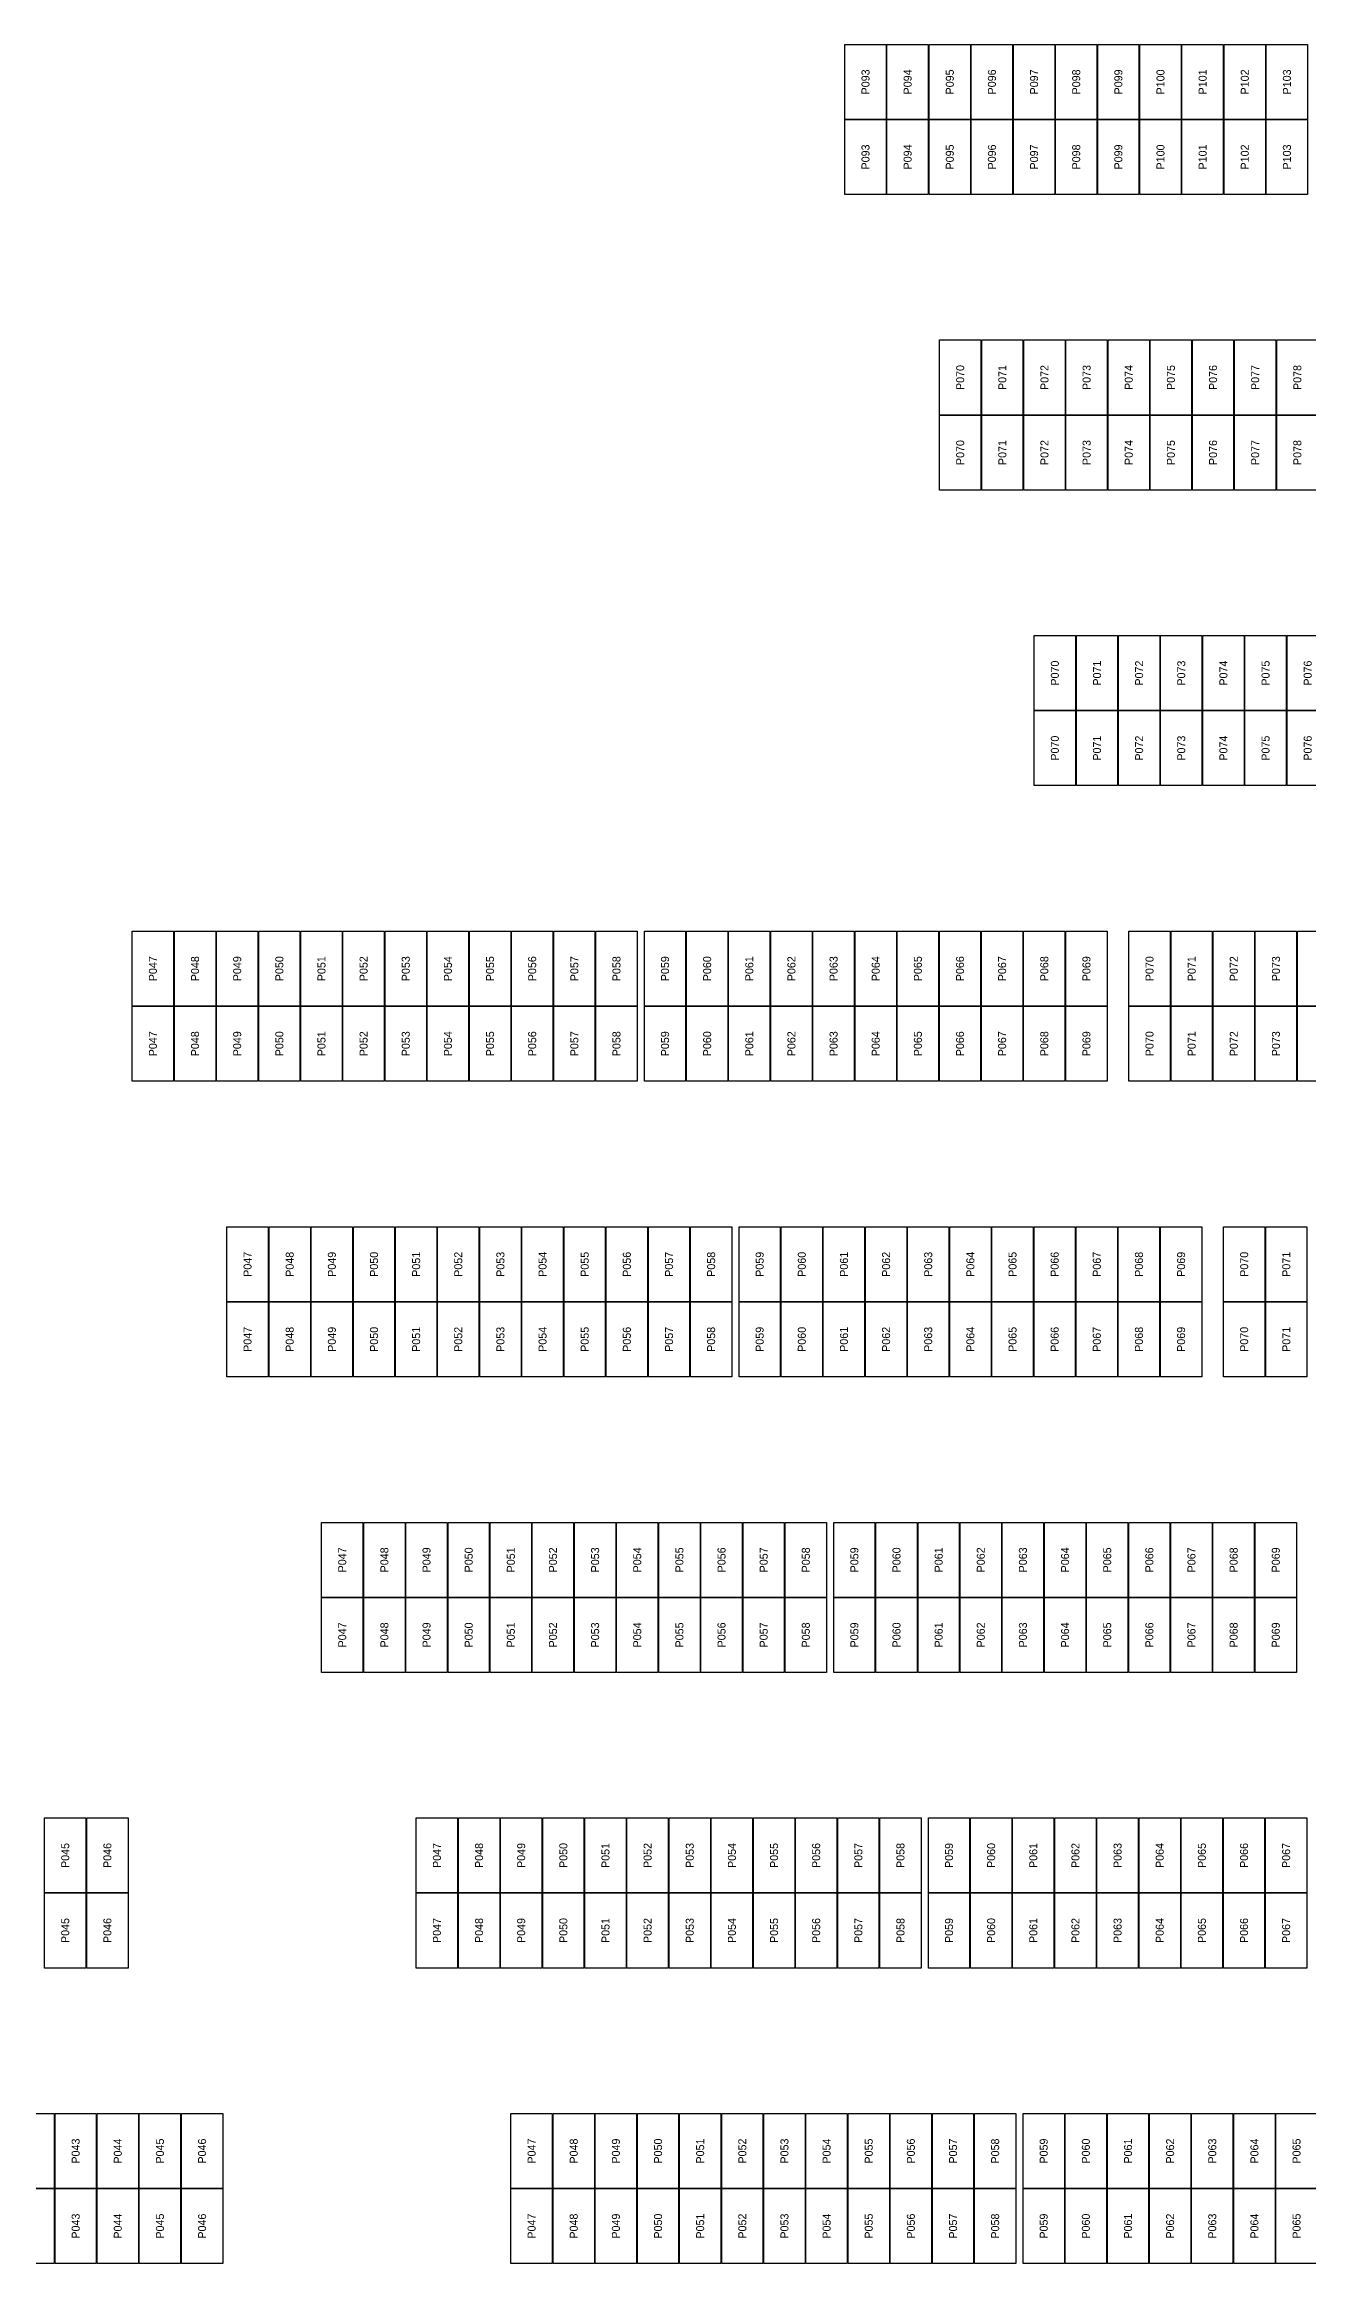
# Model space of a CAD drawing. Extents: x 296295 to 296770, y 651564 to 652121.
# Drawn here: x 296634.1 to 296668.8, y 651710.4 to 651771.4 of the extents above; entities that cross this region are included whole.
import ezdxf
from ezdxf.enums import TextEntityAlignment as Align

# ---------------------------------------------------------------- set-up
doc = ezdxf.new("R2010")
doc.units = 0

msp = doc.modelspace()

# ---------------------------------------------------------------- linework, layer by layer
at = {"layer": 'DEFECTIVE_PANELS'}
msp.add_lwpolyline([(296668.525, 651744.952), (296669.659, 651744.952), (296669.659, 651742.889), (296668.525, 651742.889)], close=True, dxfattribs=at)
at = {"layer": 'PANELS_MASTER'}
for points in [[(296656.088, 651771.393), (296657.222, 651771.393), (296657.222, 651769.33), (296656.088, 651769.33)], [(296657.246, 651771.393), (296658.38, 651771.393), (296658.38, 651769.33), (296657.246, 651769.33)], [(296658.404, 651771.393), (296659.538, 651771.393), (296659.538, 651769.33), (296658.404, 651769.33)], [(296659.562, 651771.393), (296660.696, 651771.393), (296660.696, 651769.33), (296659.562, 651769.33)], [(296660.72, 651771.393), (296661.854, 651771.393), (296661.854, 651769.33), (296660.72, 651769.33)], [(296661.878, 651771.393), (296663.012, 651771.393), (296663.012, 651769.33), (296661.878, 651769.33)], [(296663.036, 651771.393), (296664.17, 651771.393), (296664.17, 651769.33), (296663.036, 651769.33)], [(296664.194, 651771.393), (296665.328, 651771.393), (296665.328, 651769.33), (296664.194, 651769.33)], [(296665.352, 651771.393), (296666.486, 651771.393), (296666.486, 651769.33), (296665.352, 651769.33)], [(296666.51, 651771.393), (296667.644, 651771.393), (296667.644, 651769.33), (296666.51, 651769.33)], [(296667.668, 651771.393), (296668.802, 651771.393), (296668.802, 651769.33), (296667.668, 651769.33)], [(296656.088, 651769.33), (296657.222, 651769.33), (296657.222, 651767.267), (296656.088, 651767.267)], [(296657.246, 651769.33), (296658.38, 651769.33), (296658.38, 651767.267), (296657.246, 651767.267)], [(296658.404, 651769.33), (296659.538, 651769.33), (296659.538, 651767.267), (296658.404, 651767.267)], [(296659.562, 651769.33), (296660.696, 651769.33), (296660.696, 651767.267), (296659.562, 651767.267)], [(296660.72, 651769.33), (296661.854, 651769.33), (296661.854, 651767.267), (296660.72, 651767.267)], [(296661.878, 651769.33), (296663.012, 651769.33), (296663.012, 651767.267), (296661.878, 651767.267)], [(296663.036, 651769.33), (296664.17, 651769.33), (296664.17, 651767.267), (296663.036, 651767.267)], [(296664.194, 651769.33), (296665.328, 651769.33), (296665.328, 651767.267), (296664.194, 651767.267)], [(296665.352, 651769.33), (296666.486, 651769.33), (296666.486, 651767.267), (296665.352, 651767.267)], [(296666.51, 651769.33), (296667.644, 651769.33), (296667.644, 651767.267), (296666.51, 651767.267)], [(296667.668, 651769.33), (296668.802, 651769.33), (296668.802, 651767.267), (296667.668, 651767.267)], [(296658.69, 651763.267), (296659.824, 651763.267), (296659.824, 651761.204), (296658.69, 651761.204)], [(296659.848, 651763.267), (296660.982, 651763.267), (296660.982, 651761.204), (296659.848, 651761.204)], [(296661.006, 651763.267), (296662.14, 651763.267), (296662.14, 651761.204), (296661.006, 651761.204)], [(296662.164, 651763.267), (296663.298, 651763.267), (296663.298, 651761.204), (296662.164, 651761.204)], [(296663.322, 651763.267), (296664.456, 651763.267), (296664.456, 651761.204), (296663.322, 651761.204)], [(296664.48, 651763.267), (296665.614, 651763.267), (296665.614, 651761.204), (296664.48, 651761.204)], [(296665.638, 651763.267), (296666.772, 651763.267), (296666.772, 651761.204), (296665.638, 651761.204)], [(296666.796, 651763.267), (296667.93, 651763.267), (296667.93, 651761.204), (296666.796, 651761.204)], [(296667.954, 651763.267), (296669.088, 651763.267), (296669.088, 651761.204), (296667.954, 651761.204)], [(296658.69, 651761.204), (296659.824, 651761.204), (296659.824, 651759.141), (296658.69, 651759.141)], [(296659.848, 651761.204), (296660.982, 651761.204), (296660.982, 651759.141), (296659.848, 651759.141)], [(296661.006, 651761.204), (296662.14, 651761.204), (296662.14, 651759.141), (296661.006, 651759.141)], [(296662.164, 651761.204), (296663.298, 651761.204), (296663.298, 651759.141), (296662.164, 651759.141)], [(296663.322, 651761.204), (296664.456, 651761.204), (296664.456, 651759.141), (296663.322, 651759.141)], [(296664.48, 651761.204), (296665.614, 651761.204), (296665.614, 651759.141), (296664.48, 651759.141)], [(296665.638, 651761.204), (296666.772, 651761.204), (296666.772, 651759.141), (296665.638, 651759.141)], [(296666.796, 651761.204), (296667.93, 651761.204), (296667.93, 651759.141), (296666.796, 651759.141)], [(296667.954, 651761.204), (296669.088, 651761.204), (296669.088, 651759.141), (296667.954, 651759.141)], [(296661.291, 651755.141), (296662.425, 651755.141), (296662.425, 651753.078), (296661.291, 651753.078)], [(296662.449, 651755.141), (296663.583, 651755.141), (296663.583, 651753.078), (296662.449, 651753.078)], [(296663.607, 651755.141), (296664.741, 651755.141), (296664.741, 651753.078), (296663.607, 651753.078)], [(296664.765, 651755.141), (296665.899, 651755.141), (296665.899, 651753.078), (296664.765, 651753.078)], [(296665.923, 651755.141), (296667.057, 651755.141), (296667.057, 651753.078), (296665.923, 651753.078)], [(296667.081, 651755.141), (296668.215, 651755.141), (296668.215, 651753.078), (296667.081, 651753.078)], [(296668.239, 651755.141), (296669.373, 651755.141), (296669.373, 651753.078), (296668.239, 651753.078)], [(296661.291, 651753.078), (296662.425, 651753.078), (296662.425, 651751.015), (296661.291, 651751.015)], [(296662.449, 651753.078), (296663.583, 651753.078), (296663.583, 651751.015), (296662.449, 651751.015)], [(296663.607, 651753.078), (296664.741, 651753.078), (296664.741, 651751.015), (296663.607, 651751.015)], [(296664.765, 651753.078), (296665.899, 651753.078), (296665.899, 651751.015), (296664.765, 651751.015)], [(296665.923, 651753.078), (296667.057, 651753.078), (296667.057, 651751.015), (296665.923, 651751.015)], [(296667.081, 651753.078), (296668.215, 651753.078), (296668.215, 651751.015), (296667.081, 651751.015)], [(296668.239, 651753.078), (296669.373, 651753.078), (296669.373, 651751.015), (296668.239, 651751.015)], [(296636.507, 651747.015), (296637.641, 651747.015), (296637.641, 651744.952), (296636.507, 651744.952)], [(296637.665, 651747.015), (296638.799, 651747.015), (296638.799, 651744.952), (296637.665, 651744.952)], [(296638.823, 651747.015), (296639.957, 651747.015), (296639.957, 651744.952), (296638.823, 651744.952)], [(296639.981, 651747.015), (296641.115, 651747.015), (296641.115, 651744.952), (296639.981, 651744.952)], [(296641.139, 651747.015), (296642.273, 651747.015), (296642.273, 651744.952), (296641.139, 651744.952)], [(296642.297, 651747.015), (296643.431, 651747.015), (296643.431, 651744.952), (296642.297, 651744.952)], [(296643.455, 651747.015), (296644.589, 651747.015), (296644.589, 651744.952), (296643.455, 651744.952)], [(296644.613, 651747.015), (296645.747, 651747.015), (296645.747, 651744.952), (296644.613, 651744.952)], [(296645.771, 651747.015), (296646.905, 651747.015), (296646.905, 651744.952), (296645.771, 651744.952)], [(296646.929, 651747.015), (296648.063, 651747.015), (296648.063, 651744.952), (296646.929, 651744.952)], [(296648.087, 651747.015), (296649.221, 651747.015), (296649.221, 651744.952), (296648.087, 651744.952)], [(296649.245, 651747.015), (296650.379, 651747.015), (296650.379, 651744.952), (296649.245, 651744.952)], [(296650.579, 651747.015), (296651.713, 651747.015), (296651.713, 651744.952), (296650.579, 651744.952)], [(296651.737, 651747.015), (296652.871, 651747.015), (296652.871, 651744.952), (296651.737, 651744.952)], [(296652.895, 651747.015), (296654.029, 651747.015), (296654.029, 651744.952), (296652.895, 651744.952)], [(296654.053, 651747.015), (296655.187, 651747.015), (296655.187, 651744.952), (296654.053, 651744.952)], [(296655.211, 651747.015), (296656.345, 651747.015), (296656.345, 651744.952), (296655.211, 651744.952)], [(296656.369, 651747.015), (296657.503, 651747.015), (296657.503, 651744.952), (296656.369, 651744.952)], [(296657.527, 651747.015), (296658.661, 651747.015), (296658.661, 651744.952), (296657.527, 651744.952)], [(296658.685, 651747.015), (296659.819, 651747.015), (296659.819, 651744.952), (296658.685, 651744.952)], [(296659.843, 651747.015), (296660.977, 651747.015), (296660.977, 651744.952), (296659.843, 651744.952)], [(296661.001, 651747.015), (296662.135, 651747.015), (296662.135, 651744.952), (296661.001, 651744.952)], [(296662.159, 651747.015), (296663.293, 651747.015), (296663.293, 651744.952), (296662.159, 651744.952)], [(296663.893, 651747.015), (296665.027, 651747.015), (296665.027, 651744.952), (296663.893, 651744.952)], [(296665.051, 651747.015), (296666.185, 651747.015), (296666.185, 651744.952), (296665.051, 651744.952)], [(296666.209, 651747.015), (296667.343, 651747.015), (296667.343, 651744.952), (296666.209, 651744.952)], [(296667.367, 651747.015), (296668.501, 651747.015), (296668.501, 651744.952), (296667.367, 651744.952)], [(296668.525, 651747.015), (296669.659, 651747.015), (296669.659, 651744.952), (296668.525, 651744.952)], [(296636.507, 651744.952), (296637.641, 651744.952), (296637.641, 651742.889), (296636.507, 651742.889)], [(296637.665, 651744.952), (296638.799, 651744.952), (296638.799, 651742.889), (296637.665, 651742.889)], [(296638.823, 651744.952), (296639.957, 651744.952), (296639.957, 651742.889), (296638.823, 651742.889)], [(296639.981, 651744.952), (296641.115, 651744.952), (296641.115, 651742.889), (296639.981, 651742.889)], [(296641.139, 651744.952), (296642.273, 651744.952), (296642.273, 651742.889), (296641.139, 651742.889)], [(296642.297, 651744.952), (296643.431, 651744.952), (296643.431, 651742.889), (296642.297, 651742.889)], [(296643.455, 651744.952), (296644.589, 651744.952), (296644.589, 651742.889), (296643.455, 651742.889)], [(296644.613, 651744.952), (296645.747, 651744.952), (296645.747, 651742.889), (296644.613, 651742.889)], [(296645.771, 651744.952), (296646.905, 651744.952), (296646.905, 651742.889), (296645.771, 651742.889)], [(296646.929, 651744.952), (296648.063, 651744.952), (296648.063, 651742.889), (296646.929, 651742.889)], [(296648.087, 651744.952), (296649.221, 651744.952), (296649.221, 651742.889), (296648.087, 651742.889)], [(296649.245, 651744.952), (296650.379, 651744.952), (296650.379, 651742.889), (296649.245, 651742.889)], [(296650.579, 651744.952), (296651.713, 651744.952), (296651.713, 651742.889), (296650.579, 651742.889)], [(296651.737, 651744.952), (296652.871, 651744.952), (296652.871, 651742.889), (296651.737, 651742.889)], [(296652.895, 651744.952), (296654.029, 651744.952), (296654.029, 651742.889), (296652.895, 651742.889)], [(296654.053, 651744.952), (296655.187, 651744.952), (296655.187, 651742.889), (296654.053, 651742.889)], [(296655.211, 651744.952), (296656.345, 651744.952), (296656.345, 651742.889), (296655.211, 651742.889)], [(296656.369, 651744.952), (296657.503, 651744.952), (296657.503, 651742.889), (296656.369, 651742.889)], [(296657.527, 651744.952), (296658.661, 651744.952), (296658.661, 651742.889), (296657.527, 651742.889)], [(296658.685, 651744.952), (296659.819, 651744.952), (296659.819, 651742.889), (296658.685, 651742.889)], [(296659.843, 651744.952), (296660.977, 651744.952), (296660.977, 651742.889), (296659.843, 651742.889)], [(296661.001, 651744.952), (296662.135, 651744.952), (296662.135, 651742.889), (296661.001, 651742.889)], [(296662.159, 651744.952), (296663.293, 651744.952), (296663.293, 651742.889), (296662.159, 651742.889)], [(296663.893, 651744.952), (296665.027, 651744.952), (296665.027, 651742.889), (296663.893, 651742.889)], [(296665.051, 651744.952), (296666.185, 651744.952), (296666.185, 651742.889), (296665.051, 651742.889)], [(296666.209, 651744.952), (296667.343, 651744.952), (296667.343, 651742.889), (296666.209, 651742.889)], [(296667.367, 651744.952), (296668.501, 651744.952), (296668.501, 651742.889), (296667.367, 651742.889)], [(296639.108, 651738.889), (296640.242, 651738.889), (296640.242, 651736.826), (296639.108, 651736.826)], [(296640.266, 651738.889), (296641.4, 651738.889), (296641.4, 651736.826), (296640.266, 651736.826)], [(296641.424, 651738.889), (296642.558, 651738.889), (296642.558, 651736.826), (296641.424, 651736.826)], [(296642.582, 651738.889), (296643.716, 651738.889), (296643.716, 651736.826), (296642.582, 651736.826)], [(296643.74, 651738.889), (296644.874, 651738.889), (296644.874, 651736.826), (296643.74, 651736.826)], [(296644.898, 651738.889), (296646.032, 651738.889), (296646.032, 651736.826), (296644.898, 651736.826)], [(296646.056, 651738.889), (296647.19, 651738.889), (296647.19, 651736.826), (296646.056, 651736.826)], [(296647.214, 651738.889), (296648.348, 651738.889), (296648.348, 651736.826), (296647.214, 651736.826)], [(296648.372, 651738.889), (296649.506, 651738.889), (296649.506, 651736.826), (296648.372, 651736.826)], [(296649.53, 651738.889), (296650.664, 651738.889), (296650.664, 651736.826), (296649.53, 651736.826)], [(296650.688, 651738.889), (296651.822, 651738.889), (296651.822, 651736.826), (296650.688, 651736.826)], [(296651.846, 651738.889), (296652.98, 651738.889), (296652.98, 651736.826), (296651.846, 651736.826)], [(296653.18, 651738.889), (296654.314, 651738.889), (296654.314, 651736.826), (296653.18, 651736.826)], [(296654.338, 651738.889), (296655.472, 651738.889), (296655.472, 651736.826), (296654.338, 651736.826)], [(296655.496, 651738.889), (296656.63, 651738.889), (296656.63, 651736.826), (296655.496, 651736.826)], [(296656.654, 651738.889), (296657.788, 651738.889), (296657.788, 651736.826), (296656.654, 651736.826)], [(296657.812, 651738.889), (296658.946, 651738.889), (296658.946, 651736.826), (296657.812, 651736.826)], [(296658.97, 651738.889), (296660.104, 651738.889), (296660.104, 651736.826), (296658.97, 651736.826)], [(296660.128, 651738.889), (296661.262, 651738.889), (296661.262, 651736.826), (296660.128, 651736.826)], [(296661.286, 651738.889), (296662.42, 651738.889), (296662.42, 651736.826), (296661.286, 651736.826)], [(296662.444, 651738.889), (296663.578, 651738.889), (296663.578, 651736.826), (296662.444, 651736.826)], [(296663.602, 651738.889), (296664.736, 651738.889), (296664.736, 651736.826), (296663.602, 651736.826)], [(296664.76, 651738.889), (296665.894, 651738.889), (296665.894, 651736.826), (296664.76, 651736.826)], [(296666.494, 651738.889), (296667.628, 651738.889), (296667.628, 651736.826), (296666.494, 651736.826)], [(296667.652, 651738.889), (296668.786, 651738.889), (296668.786, 651736.826), (296667.652, 651736.826)], [(296639.108, 651736.826), (296640.242, 651736.826), (296640.242, 651734.763), (296639.108, 651734.763)], [(296640.266, 651736.826), (296641.4, 651736.826), (296641.4, 651734.763), (296640.266, 651734.763)], [(296641.424, 651736.826), (296642.558, 651736.826), (296642.558, 651734.763), (296641.424, 651734.763)], [(296642.582, 651736.826), (296643.716, 651736.826), (296643.716, 651734.763), (296642.582, 651734.763)], [(296643.74, 651736.826), (296644.874, 651736.826), (296644.874, 651734.763), (296643.74, 651734.763)], [(296644.898, 651736.826), (296646.032, 651736.826), (296646.032, 651734.763), (296644.898, 651734.763)], [(296646.056, 651736.826), (296647.19, 651736.826), (296647.19, 651734.763), (296646.056, 651734.763)], [(296647.214, 651736.826), (296648.348, 651736.826), (296648.348, 651734.763), (296647.214, 651734.763)], [(296648.372, 651736.826), (296649.506, 651736.826), (296649.506, 651734.763), (296648.372, 651734.763)], [(296649.53, 651736.826), (296650.664, 651736.826), (296650.664, 651734.763), (296649.53, 651734.763)], [(296650.688, 651736.826), (296651.822, 651736.826), (296651.822, 651734.763), (296650.688, 651734.763)], [(296651.846, 651736.826), (296652.98, 651736.826), (296652.98, 651734.763), (296651.846, 651734.763)], [(296653.18, 651736.826), (296654.314, 651736.826), (296654.314, 651734.763), (296653.18, 651734.763)], [(296654.338, 651736.826), (296655.472, 651736.826), (296655.472, 651734.763), (296654.338, 651734.763)], [(296655.496, 651736.826), (296656.63, 651736.826), (296656.63, 651734.763), (296655.496, 651734.763)], [(296656.654, 651736.826), (296657.788, 651736.826), (296657.788, 651734.763), (296656.654, 651734.763)], [(296657.812, 651736.826), (296658.946, 651736.826), (296658.946, 651734.763), (296657.812, 651734.763)], [(296658.97, 651736.826), (296660.104, 651736.826), (296660.104, 651734.763), (296658.97, 651734.763)], [(296660.128, 651736.826), (296661.262, 651736.826), (296661.262, 651734.763), (296660.128, 651734.763)], [(296661.286, 651736.826), (296662.42, 651736.826), (296662.42, 651734.763), (296661.286, 651734.763)], [(296662.444, 651736.826), (296663.578, 651736.826), (296663.578, 651734.763), (296662.444, 651734.763)], [(296663.602, 651736.826), (296664.736, 651736.826), (296664.736, 651734.763), (296663.602, 651734.763)], [(296664.76, 651736.826), (296665.894, 651736.826), (296665.894, 651734.763), (296664.76, 651734.763)], [(296666.494, 651736.826), (296667.628, 651736.826), (296667.628, 651734.763), (296666.494, 651734.763)], [(296667.652, 651736.826), (296668.786, 651736.826), (296668.786, 651734.763), (296667.652, 651734.763)], [(296641.71, 651730.763), (296642.844, 651730.763), (296642.844, 651728.7), (296641.71, 651728.7)], [(296642.868, 651730.763), (296644.002, 651730.763), (296644.002, 651728.7), (296642.868, 651728.7)], [(296644.026, 651730.763), (296645.16, 651730.763), (296645.16, 651728.7), (296644.026, 651728.7)], [(296645.184, 651730.763), (296646.318, 651730.763), (296646.318, 651728.7), (296645.184, 651728.7)], [(296646.342, 651730.763), (296647.476, 651730.763), (296647.476, 651728.7), (296646.342, 651728.7)], [(296647.5, 651730.763), (296648.634, 651730.763), (296648.634, 651728.7), (296647.5, 651728.7)], [(296648.658, 651730.763), (296649.792, 651730.763), (296649.792, 651728.7), (296648.658, 651728.7)], [(296649.816, 651730.763), (296650.95, 651730.763), (296650.95, 651728.7), (296649.816, 651728.7)], [(296650.974, 651730.763), (296652.108, 651730.763), (296652.108, 651728.7), (296650.974, 651728.7)], [(296652.132, 651730.763), (296653.266, 651730.763), (296653.266, 651728.7), (296652.132, 651728.7)], [(296653.29, 651730.763), (296654.424, 651730.763), (296654.424, 651728.7), (296653.29, 651728.7)], [(296654.448, 651730.763), (296655.582, 651730.763), (296655.582, 651728.7), (296654.448, 651728.7)], [(296655.782, 651730.763), (296656.916, 651730.763), (296656.916, 651728.7), (296655.782, 651728.7)], [(296656.94, 651730.763), (296658.074, 651730.763), (296658.074, 651728.7), (296656.94, 651728.7)], [(296658.098, 651730.763), (296659.232, 651730.763), (296659.232, 651728.7), (296658.098, 651728.7)], [(296659.256, 651730.763), (296660.39, 651730.763), (296660.39, 651728.7), (296659.256, 651728.7)], [(296660.414, 651730.763), (296661.548, 651730.763), (296661.548, 651728.7), (296660.414, 651728.7)], [(296661.572, 651730.763), (296662.706, 651730.763), (296662.706, 651728.7), (296661.572, 651728.7)], [(296662.73, 651730.763), (296663.864, 651730.763), (296663.864, 651728.7), (296662.73, 651728.7)], [(296663.888, 651730.763), (296665.022, 651730.763), (296665.022, 651728.7), (296663.888, 651728.7)], [(296665.046, 651730.763), (296666.18, 651730.763), (296666.18, 651728.7), (296665.046, 651728.7)], [(296666.204, 651730.763), (296667.338, 651730.763), (296667.338, 651728.7), (296666.204, 651728.7)], [(296667.362, 651730.763), (296668.496, 651730.763), (296668.496, 651728.7), (296667.362, 651728.7)], [(296641.71, 651728.7), (296642.844, 651728.7), (296642.844, 651726.637), (296641.71, 651726.637)], [(296642.868, 651728.7), (296644.002, 651728.7), (296644.002, 651726.637), (296642.868, 651726.637)], [(296644.026, 651728.7), (296645.16, 651728.7), (296645.16, 651726.637), (296644.026, 651726.637)], [(296645.184, 651728.7), (296646.318, 651728.7), (296646.318, 651726.637), (296645.184, 651726.637)], [(296646.342, 651728.7), (296647.476, 651728.7), (296647.476, 651726.637), (296646.342, 651726.637)], [(296647.5, 651728.7), (296648.634, 651728.7), (296648.634, 651726.637), (296647.5, 651726.637)], [(296648.658, 651728.7), (296649.792, 651728.7), (296649.792, 651726.637), (296648.658, 651726.637)], [(296649.816, 651728.7), (296650.95, 651728.7), (296650.95, 651726.637), (296649.816, 651726.637)], [(296650.974, 651728.7), (296652.108, 651728.7), (296652.108, 651726.637), (296650.974, 651726.637)], [(296652.132, 651728.7), (296653.266, 651728.7), (296653.266, 651726.637), (296652.132, 651726.637)], [(296653.29, 651728.7), (296654.424, 651728.7), (296654.424, 651726.637), (296653.29, 651726.637)], [(296654.448, 651728.7), (296655.582, 651728.7), (296655.582, 651726.637), (296654.448, 651726.637)], [(296655.782, 651728.7), (296656.916, 651728.7), (296656.916, 651726.637), (296655.782, 651726.637)], [(296656.94, 651728.7), (296658.074, 651728.7), (296658.074, 651726.637), (296656.94, 651726.637)], [(296658.098, 651728.7), (296659.232, 651728.7), (296659.232, 651726.637), (296658.098, 651726.637)], [(296659.256, 651728.7), (296660.39, 651728.7), (296660.39, 651726.637), (296659.256, 651726.637)], [(296660.414, 651728.7), (296661.548, 651728.7), (296661.548, 651726.637), (296660.414, 651726.637)], [(296661.572, 651728.7), (296662.706, 651728.7), (296662.706, 651726.637), (296661.572, 651726.637)], [(296662.73, 651728.7), (296663.864, 651728.7), (296663.864, 651726.637), (296662.73, 651726.637)], [(296663.888, 651728.7), (296665.022, 651728.7), (296665.022, 651726.637), (296663.888, 651726.637)], [(296665.046, 651728.7), (296666.18, 651728.7), (296666.18, 651726.637), (296665.046, 651726.637)], [(296666.204, 651728.7), (296667.338, 651728.7), (296667.338, 651726.637), (296666.204, 651726.637)], [(296667.362, 651728.7), (296668.496, 651728.7), (296668.496, 651726.637), (296667.362, 651726.637)], [(296634.098, 651722.637), (296635.232, 651722.637), (296635.232, 651720.574), (296634.098, 651720.574)], [(296635.256, 651722.637), (296636.39, 651722.637), (296636.39, 651720.574), (296635.256, 651720.574)], [(296644.311, 651722.637), (296645.445, 651722.637), (296645.445, 651720.574), (296644.311, 651720.574)], [(296645.469, 651722.637), (296646.603, 651722.637), (296646.603, 651720.574), (296645.469, 651720.574)], [(296646.627, 651722.637), (296647.761, 651722.637), (296647.761, 651720.574), (296646.627, 651720.574)], [(296647.785, 651722.637), (296648.919, 651722.637), (296648.919, 651720.574), (296647.785, 651720.574)], [(296648.943, 651722.637), (296650.077, 651722.637), (296650.077, 651720.574), (296648.943, 651720.574)], [(296650.101, 651722.637), (296651.235, 651722.637), (296651.235, 651720.574), (296650.101, 651720.574)], [(296651.259, 651722.637), (296652.393, 651722.637), (296652.393, 651720.574), (296651.259, 651720.574)], [(296652.417, 651722.637), (296653.551, 651722.637), (296653.551, 651720.574), (296652.417, 651720.574)], [(296653.575, 651722.637), (296654.709, 651722.637), (296654.709, 651720.574), (296653.575, 651720.574)], [(296654.733, 651722.637), (296655.867, 651722.637), (296655.867, 651720.574), (296654.733, 651720.574)], [(296655.891, 651722.637), (296657.025, 651722.637), (296657.025, 651720.574), (296655.891, 651720.574)], [(296657.049, 651722.637), (296658.183, 651722.637), (296658.183, 651720.574), (296657.049, 651720.574)], [(296658.383, 651722.637), (296659.517, 651722.637), (296659.517, 651720.574), (296658.383, 651720.574)], [(296659.541, 651722.637), (296660.675, 651722.637), (296660.675, 651720.574), (296659.541, 651720.574)], [(296660.699, 651722.637), (296661.833, 651722.637), (296661.833, 651720.574), (296660.699, 651720.574)], [(296661.857, 651722.637), (296662.991, 651722.637), (296662.991, 651720.574), (296661.857, 651720.574)], [(296663.015, 651722.637), (296664.149, 651722.637), (296664.149, 651720.574), (296663.015, 651720.574)], [(296664.173, 651722.637), (296665.307, 651722.637), (296665.307, 651720.574), (296664.173, 651720.574)], [(296665.331, 651722.637), (296666.465, 651722.637), (296666.465, 651720.574), (296665.331, 651720.574)], [(296666.489, 651722.637), (296667.623, 651722.637), (296667.623, 651720.574), (296666.489, 651720.574)], [(296667.647, 651722.637), (296668.781, 651722.637), (296668.781, 651720.574), (296667.647, 651720.574)], [(296634.098, 651720.574), (296635.232, 651720.574), (296635.232, 651718.511), (296634.098, 651718.511)], [(296635.256, 651720.574), (296636.39, 651720.574), (296636.39, 651718.511), (296635.256, 651718.511)], [(296644.311, 651720.574), (296645.445, 651720.574), (296645.445, 651718.511), (296644.311, 651718.511)], [(296645.469, 651720.574), (296646.603, 651720.574), (296646.603, 651718.511), (296645.469, 651718.511)], [(296646.627, 651720.574), (296647.761, 651720.574), (296647.761, 651718.511), (296646.627, 651718.511)], [(296647.785, 651720.574), (296648.919, 651720.574), (296648.919, 651718.511), (296647.785, 651718.511)], [(296648.943, 651720.574), (296650.077, 651720.574), (296650.077, 651718.511), (296648.943, 651718.511)], [(296650.101, 651720.574), (296651.235, 651720.574), (296651.235, 651718.511), (296650.101, 651718.511)], [(296651.259, 651720.574), (296652.393, 651720.574), (296652.393, 651718.511), (296651.259, 651718.511)], [(296652.417, 651720.574), (296653.551, 651720.574), (296653.551, 651718.511), (296652.417, 651718.511)], [(296653.575, 651720.574), (296654.709, 651720.574), (296654.709, 651718.511), (296653.575, 651718.511)], [(296654.733, 651720.574), (296655.867, 651720.574), (296655.867, 651718.511), (296654.733, 651718.511)], [(296655.891, 651720.574), (296657.025, 651720.574), (296657.025, 651718.511), (296655.891, 651718.511)], [(296657.049, 651720.574), (296658.183, 651720.574), (296658.183, 651718.511), (296657.049, 651718.511)], [(296658.383, 651720.574), (296659.517, 651720.574), (296659.517, 651718.511), (296658.383, 651718.511)], [(296659.541, 651720.574), (296660.675, 651720.574), (296660.675, 651718.511), (296659.541, 651718.511)], [(296660.699, 651720.574), (296661.833, 651720.574), (296661.833, 651718.511), (296660.699, 651718.511)], [(296661.857, 651720.574), (296662.991, 651720.574), (296662.991, 651718.511), (296661.857, 651718.511)], [(296663.015, 651720.574), (296664.149, 651720.574), (296664.149, 651718.511), (296663.015, 651718.511)], [(296664.173, 651720.574), (296665.307, 651720.574), (296665.307, 651718.511), (296664.173, 651718.511)], [(296665.331, 651720.574), (296666.465, 651720.574), (296666.465, 651718.511), (296665.331, 651718.511)], [(296666.489, 651720.574), (296667.623, 651720.574), (296667.623, 651718.511), (296666.489, 651718.511)], [(296667.647, 651720.574), (296668.781, 651720.574), (296668.781, 651718.511), (296667.647, 651718.511)], [(296633.226, 651714.511), (296634.36, 651714.511), (296634.36, 651712.448), (296633.226, 651712.448)], [(296634.384, 651714.511), (296635.518, 651714.511), (296635.518, 651712.448), (296634.384, 651712.448)], [(296635.542, 651714.511), (296636.676, 651714.511), (296636.676, 651712.448), (296635.542, 651712.448)], [(296636.7, 651714.511), (296637.834, 651714.511), (296637.834, 651712.448), (296636.7, 651712.448)], [(296637.858, 651714.511), (296638.992, 651714.511), (296638.992, 651712.448), (296637.858, 651712.448)], [(296646.913, 651714.511), (296648.047, 651714.511), (296648.047, 651712.448), (296646.913, 651712.448)], [(296648.071, 651714.511), (296649.205, 651714.511), (296649.205, 651712.448), (296648.071, 651712.448)], [(296649.229, 651714.511), (296650.363, 651714.511), (296650.363, 651712.448), (296649.229, 651712.448)], [(296650.387, 651714.511), (296651.521, 651714.511), (296651.521, 651712.448), (296650.387, 651712.448)], [(296651.545, 651714.511), (296652.679, 651714.511), (296652.679, 651712.448), (296651.545, 651712.448)], [(296652.703, 651714.511), (296653.837, 651714.511), (296653.837, 651712.448), (296652.703, 651712.448)], [(296653.861, 651714.511), (296654.995, 651714.511), (296654.995, 651712.448), (296653.861, 651712.448)], [(296655.019, 651714.511), (296656.153, 651714.511), (296656.153, 651712.448), (296655.019, 651712.448)], [(296656.177, 651714.511), (296657.311, 651714.511), (296657.311, 651712.448), (296656.177, 651712.448)], [(296657.335, 651714.511), (296658.469, 651714.511), (296658.469, 651712.448), (296657.335, 651712.448)], [(296658.493, 651714.511), (296659.627, 651714.511), (296659.627, 651712.448), (296658.493, 651712.448)], [(296659.651, 651714.511), (296660.785, 651714.511), (296660.785, 651712.448), (296659.651, 651712.448)], [(296660.985, 651714.511), (296662.119, 651714.511), (296662.119, 651712.448), (296660.985, 651712.448)], [(296662.143, 651714.511), (296663.277, 651714.511), (296663.277, 651712.448), (296662.143, 651712.448)], [(296663.301, 651714.511), (296664.435, 651714.511), (296664.435, 651712.448), (296663.301, 651712.448)], [(296664.459, 651714.511), (296665.593, 651714.511), (296665.593, 651712.448), (296664.459, 651712.448)], [(296665.617, 651714.511), (296666.751, 651714.511), (296666.751, 651712.448), (296665.617, 651712.448)], [(296666.775, 651714.511), (296667.909, 651714.511), (296667.909, 651712.448), (296666.775, 651712.448)], [(296667.933, 651714.511), (296669.067, 651714.511), (296669.067, 651712.448), (296667.933, 651712.448)], [(296633.226, 651712.448), (296634.36, 651712.448), (296634.36, 651710.385), (296633.226, 651710.385)], [(296634.384, 651712.448), (296635.518, 651712.448), (296635.518, 651710.385), (296634.384, 651710.385)], [(296635.542, 651712.448), (296636.676, 651712.448), (296636.676, 651710.385), (296635.542, 651710.385)], [(296636.7, 651712.448), (296637.834, 651712.448), (296637.834, 651710.385), (296636.7, 651710.385)], [(296637.858, 651712.448), (296638.992, 651712.448), (296638.992, 651710.385), (296637.858, 651710.385)], [(296646.913, 651712.448), (296648.047, 651712.448), (296648.047, 651710.385), (296646.913, 651710.385)], [(296648.071, 651712.448), (296649.205, 651712.448), (296649.205, 651710.385), (296648.071, 651710.385)], [(296649.229, 651712.448), (296650.363, 651712.448), (296650.363, 651710.385), (296649.229, 651710.385)], [(296650.387, 651712.448), (296651.521, 651712.448), (296651.521, 651710.385), (296650.387, 651710.385)], [(296651.545, 651712.448), (296652.679, 651712.448), (296652.679, 651710.385), (296651.545, 651710.385)], [(296652.703, 651712.448), (296653.837, 651712.448), (296653.837, 651710.385), (296652.703, 651710.385)], [(296653.861, 651712.448), (296654.995, 651712.448), (296654.995, 651710.385), (296653.861, 651710.385)], [(296655.019, 651712.448), (296656.153, 651712.448), (296656.153, 651710.385), (296655.019, 651710.385)], [(296656.177, 651712.448), (296657.311, 651712.448), (296657.311, 651710.385), (296656.177, 651710.385)], [(296657.335, 651712.448), (296658.469, 651712.448), (296658.469, 651710.385), (296657.335, 651710.385)], [(296658.493, 651712.448), (296659.627, 651712.448), (296659.627, 651710.385), (296658.493, 651710.385)], [(296659.651, 651712.448), (296660.785, 651712.448), (296660.785, 651710.385), (296659.651, 651710.385)], [(296660.985, 651712.448), (296662.119, 651712.448), (296662.119, 651710.385), (296660.985, 651710.385)], [(296662.143, 651712.448), (296663.277, 651712.448), (296663.277, 651710.385), (296662.143, 651710.385)], [(296663.301, 651712.448), (296664.435, 651712.448), (296664.435, 651710.385), (296663.301, 651710.385)], [(296664.459, 651712.448), (296665.593, 651712.448), (296665.593, 651710.385), (296664.459, 651710.385)], [(296665.617, 651712.448), (296666.751, 651712.448), (296666.751, 651710.385), (296665.617, 651710.385)], [(296666.775, 651712.448), (296667.909, 651712.448), (296667.909, 651710.385), (296666.775, 651710.385)], [(296667.933, 651712.448), (296669.067, 651712.448), (296669.067, 651710.385), (296667.933, 651710.385)]]:
    msp.add_lwpolyline(points, close=True, dxfattribs=at)

# ---------------------------------------------------------------- texts
at = {"layer": 'PANEL_POSITION'}
for s, p in [('P093', (296656.655, 651770.361)), ('P094', (296657.813, 651770.361)), ('P095', (296658.971, 651770.361)), ('P096', (296660.129, 651770.361)), ('P097', (296661.287, 651770.361)), ('P098', (296662.445, 651770.361)), ('P099', (296663.603, 651770.361)), ('P100', (296664.761, 651770.361)), ('P101', (296665.919, 651770.361)), ('P102', (296667.077, 651770.361)), ('P103', (296668.235, 651770.361)), ('P093', (296656.655, 651768.298)), ('P094', (296657.813, 651768.298)), ('P095', (296658.971, 651768.298)), ('P096', (296660.129, 651768.298)), ('P097', (296661.287, 651768.298)), ('P098', (296662.445, 651768.298)), ('P099', (296663.603, 651768.298)), ('P100', (296664.761, 651768.298)), ('P101', (296665.919, 651768.298)), ('P102', (296667.077, 651768.298)), ('P103', (296668.235, 651768.298)), ('P070', (296659.257, 651762.235)), ('P071', (296660.415, 651762.235)), ('P072', (296661.573, 651762.235)), ('P073', (296662.731, 651762.235)), ('P074', (296663.889, 651762.235)), ('P075', (296665.047, 651762.235)), ('P076', (296666.205, 651762.235)), ('P077', (296667.363, 651762.235)), ('P078', (296668.521, 651762.235)), ('P070', (296659.257, 651760.172)), ('P071', (296660.415, 651760.172)), ('P072', (296661.573, 651760.172)), ('P073', (296662.731, 651760.172)), ('P074', (296663.889, 651760.172)), ('P075', (296665.047, 651760.172)), ('P076', (296666.205, 651760.172)), ('P077', (296667.363, 651760.172)), ('P078', (296668.521, 651760.172)), ('P070', (296661.858, 651754.109)), ('P071', (296663.016, 651754.109)), ('P072', (296664.174, 651754.109)), ('P073', (296665.332, 651754.109)), ('P074', (296666.49, 651754.109)), ('P075', (296667.648, 651754.109)), ('P076', (296668.806, 651754.109)), ('P070', (296661.858, 651752.046)), ('P071', (296663.016, 651752.046)), ('P072', (296664.174, 651752.046)), ('P073', (296665.332, 651752.046)), ('P074', (296666.49, 651752.046)), ('P075', (296667.648, 651752.046)), ('P076', (296668.806, 651752.046)), ('P047', (296637.074, 651745.983)), ('P048', (296638.232, 651745.983)), ('P049', (296639.39, 651745.983)), ('P050', (296640.548, 651745.983)), ('P051', (296641.706, 651745.983)), ('P052', (296642.864, 651745.983)), ('P053', (296644.022, 651745.983)), ('P054', (296645.18, 651745.983)), ('P055', (296646.338, 651745.983)), ('P056', (296647.496, 651745.983)), ('P057', (296648.654, 651745.983)), ('P058', (296649.812, 651745.983)), ('P059', (296651.146, 651745.983)), ('P060', (296652.304, 651745.983)), ('P061', (296653.462, 651745.983)), ('P062', (296654.62, 651745.983)), ('P063', (296655.778, 651745.983)), ('P064', (296656.936, 651745.983)), ('P065', (296658.094, 651745.983)), ('P066', (296659.252, 651745.983)), ('P067', (296660.41, 651745.983)), ('P068', (296661.568, 651745.983)), ('P069', (296662.726, 651745.983)), ('P070', (296664.46, 651745.983)), ('P071', (296665.618, 651745.983)), ('P072', (296666.776, 651745.983)), ('P073', (296667.934, 651745.983)), ('P047', (296637.074, 651743.92)), ('P048', (296638.232, 651743.92)), ('P049', (296639.39, 651743.92)), ('P050', (296640.548, 651743.92)), ('P051', (296641.706, 651743.92)), ('P052', (296642.864, 651743.92)), ('P053', (296644.022, 651743.92)), ('P054', (296645.18, 651743.92)), ('P055', (296646.338, 651743.92)), ('P056', (296647.496, 651743.92)), ('P057', (296648.654, 651743.92)), ('P058', (296649.812, 651743.92)), ('P059', (296651.146, 651743.92)), ('P060', (296652.304, 651743.92)), ('P061', (296653.462, 651743.92)), ('P062', (296654.62, 651743.92)), ('P063', (296655.778, 651743.92)), ('P064', (296656.936, 651743.92)), ('P065', (296658.094, 651743.92)), ('P066', (296659.252, 651743.92)), ('P067', (296660.41, 651743.92)), ('P068', (296661.568, 651743.92)), ('P069', (296662.726, 651743.92)), ('P070', (296664.46, 651743.92)), ('P071', (296665.618, 651743.92)), ('P072', (296666.776, 651743.92)), ('P073', (296667.934, 651743.92)), ('P047', (296639.675, 651737.857)), ('P048', (296640.833, 651737.857)), ('P049', (296641.991, 651737.857)), ('P050', (296643.149, 651737.857)), ('P051', (296644.307, 651737.857)), ('P052', (296645.465, 651737.857)), ('P053', (296646.623, 651737.857)), ('P054', (296647.781, 651737.857)), ('P055', (296648.939, 651737.857)), ('P056', (296650.097, 651737.857)), ('P057', (296651.255, 651737.857)), ('P058', (296652.413, 651737.857)), ('P059', (296653.747, 651737.857)), ('P060', (296654.905, 651737.857)), ('P061', (296656.063, 651737.857)), ('P062', (296657.221, 651737.857)), ('P063', (296658.379, 651737.857)), ('P064', (296659.537, 651737.857)), ('P065', (296660.695, 651737.857)), ('P066', (296661.853, 651737.857)), ('P067', (296663.011, 651737.857)), ('P068', (296664.169, 651737.857)), ('P069', (296665.327, 651737.857)), ('P070', (296667.061, 651737.857)), ('P071', (296668.219, 651737.857)), ('P047', (296639.675, 651735.794)), ('P048', (296640.833, 651735.794)), ('P049', (296641.991, 651735.794)), ('P050', (296643.149, 651735.794)), ('P051', (296644.307, 651735.794)), ('P052', (296645.465, 651735.794)), ('P053', (296646.623, 651735.794)), ('P054', (296647.781, 651735.794)), ('P055', (296648.939, 651735.794)), ('P056', (296650.097, 651735.794)), ('P057', (296651.255, 651735.794)), ('P058', (296652.413, 651735.794)), ('P059', (296653.747, 651735.794)), ('P060', (296654.905, 651735.794)), ('P061', (296656.063, 651735.794)), ('P062', (296657.221, 651735.794)), ('P063', (296658.379, 651735.794)), ('P064', (296659.537, 651735.794)), ('P065', (296660.695, 651735.794)), ('P066', (296661.853, 651735.794)), ('P067', (296663.011, 651735.794)), ('P068', (296664.169, 651735.794)), ('P069', (296665.327, 651735.794)), ('P070', (296667.061, 651735.794)), ('P071', (296668.219, 651735.794)), ('P047', (296642.277, 651729.731)), ('P048', (296643.435, 651729.731)), ('P049', (296644.593, 651729.731)), ('P050', (296645.751, 651729.731)), ('P051', (296646.909, 651729.731)), ('P052', (296648.067, 651729.731)), ('P053', (296649.225, 651729.731)), ('P054', (296650.383, 651729.731)), ('P055', (296651.541, 651729.731)), ('P056', (296652.699, 651729.731)), ('P057', (296653.857, 651729.731)), ('P058', (296655.015, 651729.731)), ('P059', (296656.349, 651729.731)), ('P060', (296657.507, 651729.731)), ('P061', (296658.665, 651729.731)), ('P062', (296659.823, 651729.731)), ('P063', (296660.981, 651729.731)), ('P064', (296662.139, 651729.731)), ('P065', (296663.297, 651729.731)), ('P066', (296664.455, 651729.731)), ('P067', (296665.613, 651729.731)), ('P068', (296666.771, 651729.731)), ('P069', (296667.929, 651729.731)), ('P047', (296642.277, 651727.668)), ('P048', (296643.435, 651727.668)), ('P049', (296644.593, 651727.668)), ('P050', (296645.751, 651727.668)), ('P051', (296646.909, 651727.668)), ('P052', (296648.067, 651727.668)), ('P053', (296649.225, 651727.668)), ('P054', (296650.383, 651727.668)), ('P055', (296651.541, 651727.668)), ('P056', (296652.699, 651727.668)), ('P057', (296653.857, 651727.668)), ('P058', (296655.015, 651727.668)), ('P059', (296656.349, 651727.668)), ('P060', (296657.507, 651727.668)), ('P061', (296658.665, 651727.668)), ('P062', (296659.823, 651727.668)), ('P063', (296660.981, 651727.668)), ('P064', (296662.139, 651727.668)), ('P065', (296663.297, 651727.668)), ('P066', (296664.455, 651727.668)), ('P067', (296665.613, 651727.668)), ('P068', (296666.771, 651727.668)), ('P069', (296667.929, 651727.668)), ('P045', (296634.665, 651721.605)), ('P046', (296635.823, 651721.605)), ('P047', (296644.878, 651721.605)), ('P048', (296646.036, 651721.605)), ('P049', (296647.194, 651721.605)), ('P050', (296648.352, 651721.605)), ('P051', (296649.51, 651721.605)), ('P052', (296650.668, 651721.605)), ('P053', (296651.826, 651721.605)), ('P054', (296652.984, 651721.605)), ('P055', (296654.142, 651721.605)), ('P056', (296655.3, 651721.605)), ('P057', (296656.458, 651721.605)), ('P058', (296657.616, 651721.605)), ('P059', (296658.95, 651721.605)), ('P060', (296660.108, 651721.605)), ('P061', (296661.266, 651721.605)), ('P062', (296662.424, 651721.605)), ('P063', (296663.582, 651721.605)), ('P064', (296664.74, 651721.605)), ('P065', (296665.898, 651721.605)), ('P066', (296667.056, 651721.605)), ('P067', (296668.214, 651721.605)), ('P045', (296634.665, 651719.542)), ('P046', (296635.823, 651719.542)), ('P047', (296644.878, 651719.542)), ('P048', (296646.036, 651719.542)), ('P049', (296647.194, 651719.542)), ('P050', (296648.352, 651719.542)), ('P051', (296649.51, 651719.542)), ('P052', (296650.668, 651719.542)), ('P053', (296651.826, 651719.542)), ('P054', (296652.984, 651719.542)), ('P055', (296654.142, 651719.542)), ('P056', (296655.3, 651719.542)), ('P057', (296656.458, 651719.542)), ('P058', (296657.616, 651719.542)), ('P059', (296658.95, 651719.542)), ('P060', (296660.108, 651719.542)), ('P061', (296661.266, 651719.542)), ('P062', (296662.424, 651719.542)), ('P063', (296663.582, 651719.542)), ('P064', (296664.74, 651719.542)), ('P065', (296665.898, 651719.542)), ('P066', (296667.056, 651719.542)), ('P067', (296668.214, 651719.542)), ('P043', (296634.951, 651713.479)), ('P044', (296636.109, 651713.479)), ('P045', (296637.267, 651713.479)), ('P046', (296638.425, 651713.479)), ('P047', (296647.48, 651713.479)), ('P048', (296648.638, 651713.479)), ('P049', (296649.796, 651713.479)), ('P050', (296650.954, 651713.479)), ('P051', (296652.112, 651713.479)), ('P052', (296653.27, 651713.479)), ('P053', (296654.428, 651713.479)), ('P054', (296655.586, 651713.479)), ('P055', (296656.744, 651713.479)), ('P056', (296657.902, 651713.479)), ('P057', (296659.06, 651713.479)), ('P058', (296660.218, 651713.479)), ('P059', (296661.552, 651713.479)), ('P060', (296662.71, 651713.479)), ('P061', (296663.868, 651713.479)), ('P062', (296665.026, 651713.479)), ('P063', (296666.184, 651713.479)), ('P064', (296667.342, 651713.479)), ('P065', (296668.5, 651713.479)), ('P043', (296634.951, 651711.416)), ('P044', (296636.109, 651711.416)), ('P045', (296637.267, 651711.416)), ('P046', (296638.425, 651711.416)), ('P047', (296647.48, 651711.416)), ('P048', (296648.638, 651711.416)), ('P049', (296649.796, 651711.416)), ('P050', (296650.954, 651711.416)), ('P051', (296652.112, 651711.416)), ('P052', (296653.27, 651711.416)), ('P053', (296654.428, 651711.416)), ('P054', (296655.586, 651711.416)), ('P055', (296656.744, 651711.416)), ('P056', (296657.902, 651711.416)), ('P057', (296659.06, 651711.416)), ('P058', (296660.218, 651711.416)), ('P059', (296661.552, 651711.416)), ('P060', (296662.71, 651711.416)), ('P061', (296663.868, 651711.416)), ('P062', (296665.026, 651711.416)), ('P063', (296666.184, 651711.416)), ('P064', (296667.342, 651711.416)), ('P065', (296668.5, 651711.416))]:
    msp.add_text(s, height=0.22, rotation=90, dxfattribs=at).set_placement(p, align=Align.MIDDLE_CENTER)

doc.saveas('drawing.dxf')
